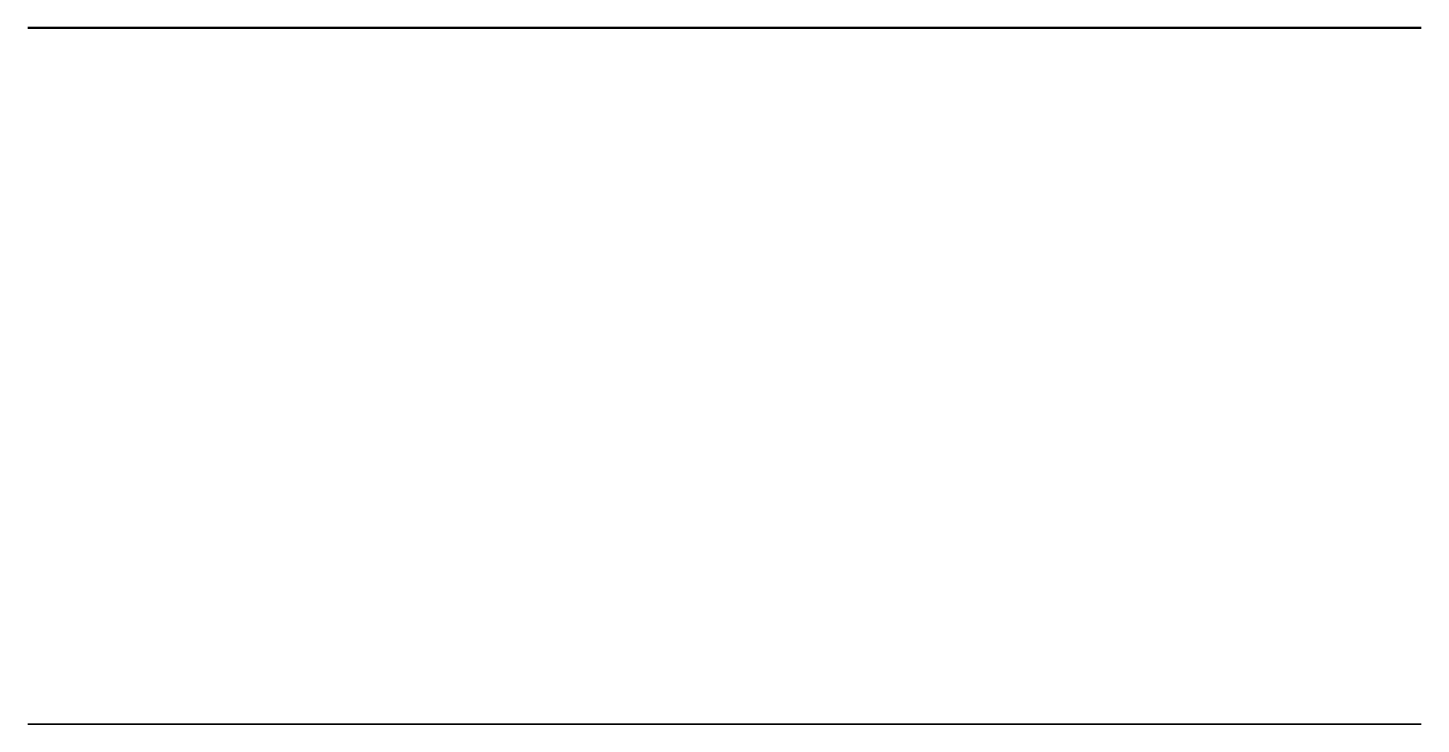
# Model space of a CAD drawing. Header units: millimetres. Extents: x 0 to 10, y 0 to 5.
import ezdxf

# ---------------------------------------------------------------- set-up
doc = ezdxf.new("R2010")
doc.units = ezdxf.units.MM
doc.layers.add('COLOUR', color=3, linetype='Continuous', lineweight=35, true_color=0x112233)

msp = doc.modelspace()

# ---------------------------------------------------------------- linework, layer by layer
at = {"layer": 'COLOUR', "color": 1, "lineweight": 50}
msp.add_line((0, 5), (10, 5), dxfattribs=at)
at = {"layer": 'COLOUR'}
msp.add_line((0, 0), (10, 0), dxfattribs=at)

doc.saveas('drawing.dxf')
